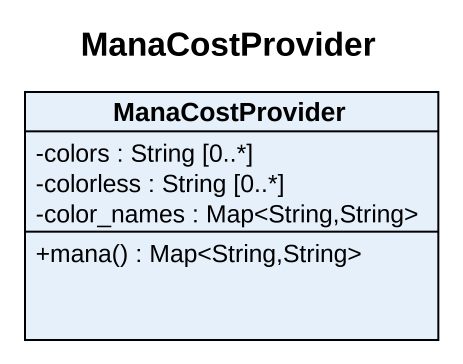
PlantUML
@startuml
title ManaCostProvider
hide circle
hide empty members
skinparam classAttributeIconSize 0
class ManaCostProvider {
  -colors : String [0..*]
  -colorless : String [0..*]
  -color_names : Map<String,String>
  +mana() : Map<String,String>
}
@enduml
